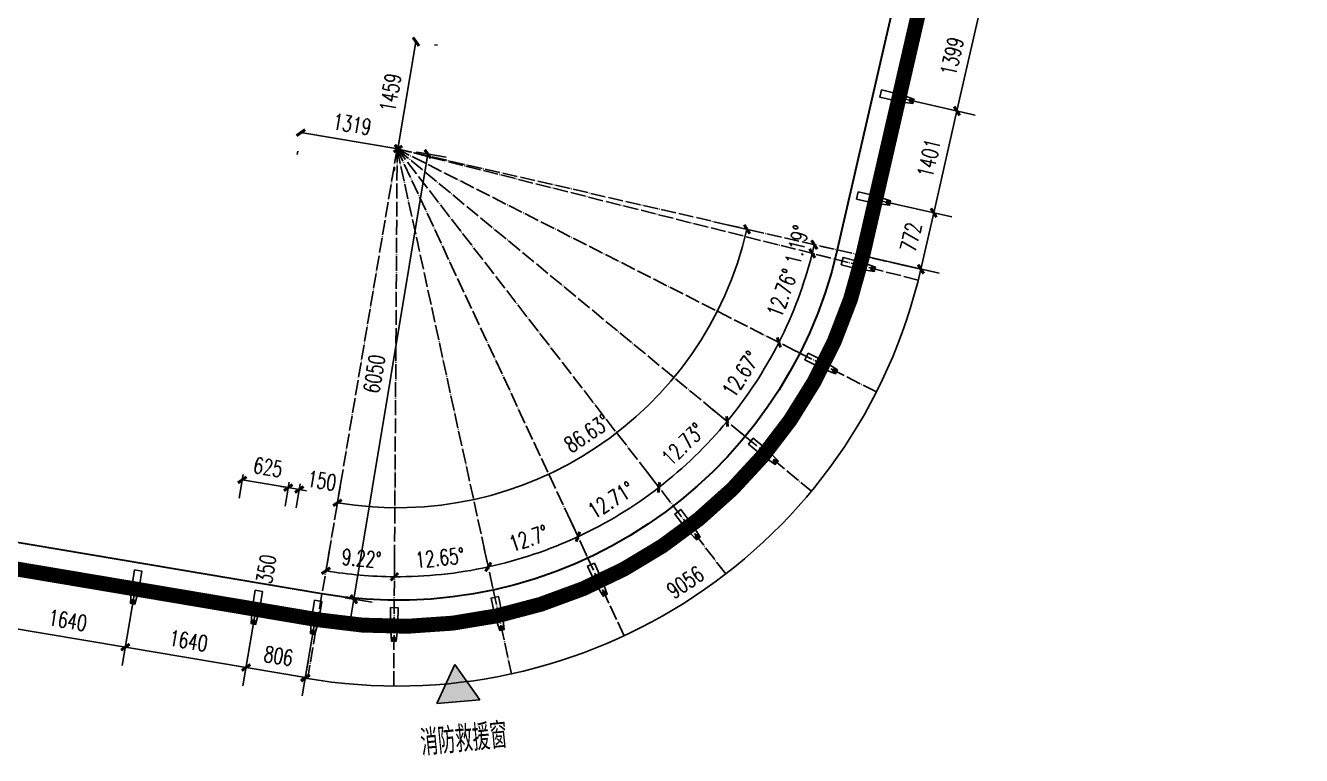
# Model space of a CAD drawing. Extents: x -936 to 12807311, y 101 to 1511157.
# Drawn here: x 12319185 to 12336281, y 1163813 to 1173597 of the extents above; entities that cross this region are included whole.
import ezdxf

# ---------------------------------------------------------------- set-up
doc = ezdxf.new("R2010")
doc.units = 0
doc.header["$LTSCALE"] = 1000
doc.header["$MEASUREMENT"] = 0
for name, pattern in [('PX-PLAN-F2-T3$0$ACAD_ISO05W100', [34, 24, -3, 0.5, -3, 0.5, -3]), ('PX-PLAN-F2-T3$0$DASH', [0.35, 0.25, -0.1]), ('PX-PLAN-F2-T3$0$DASHED', [0.75, 0.5, -0.25]), ('PX-PLAN-F2-T3$0$DOTE', [2.42, 2, -0.2, 0.02, -0.2]), ('PX-PLAN-F2-T3$0$S-1-AXIS$0$CENTER', [50.8, 31.75, -6.35, 6.35, -6.35])]:
    doc.linetypes.add(name, pattern=pattern)
for name, color, linetype in [('PX-GLAZ-F2$0$PX-GLAZ-F1$0$NSSH-0322', 2, 'Continuous'), ('PX-GLAZ-F2$0$PX-GLAZ-F2$0$PX-GLAZ-F2$0$幕墙线', 104, 'Continuous'), ('PX-PLAN-F2-T3$0$A-SHFT', 161, 'Continuous'), ('PX-PLAN-F2-T3$0$FIRE', 1, 'PX-PLAN-F2-T3$0$DASHED'), ('PX-PLAN-F2-T3$0$PUB_DIM', 3, 'Continuous'), ('PX-PLAN-F2-T3$0$REDLINE', 1, 'PX-PLAN-F2-T3$0$ACAD_ISO05W100'), ('PX-PLAN-F2-T3$0$S-1-AXIS$0$0S-AXIS', 1, 'PX-PLAN-F2-T3$0$S-1-AXIS$0$CENTER')]:
    doc.layers.add(name, color=color, linetype=linetype)
for name, color, linetype, lineweight in [('PX-GLAZ-F2$0$PX-GLAZ-F2$0$_EDO-GLASS-SECTION', 130, 'Continuous', 30), ('PX-GLAZ-F2$0$PX-GLAZ-F2$0$PX-GLAZ-F2$0$板边线', 36, 'Continuous', 30), ('PX-PLAN-F2-T3$0$板边线', 36, 'Continuous', 30)]:
    doc.layers.add(name, color=color, linetype=linetype, lineweight=lineweight)
doc.styles.add('PX-PLAN-F2-T3$0$_TCH_DIM_T3', font='SIMPLEX', dxfattribs={"width": 0.705882, "bigfont": 'GBCBIG'})
doc.styles.add('PX-PLAN-F2-T3$0$XD2008', font='xd-hzs.shx', dxfattribs={"width": 0.7, "bigfont": 'xd-hztxt.shx'})
doc.dimstyles.new('PX-PLAN-F2-T3$0$_TCH_ARCH&&100', dxfattribs={"dimtxt": 212.5, "dimasz": 100, "dimexe": 250, "dimexo": 300, "dimgap": 118.75, "dimtad": 1, "dimdec": 0, "dimzin": 0, "dimdsep": 46, "dimtxsty": 'PX-PLAN-F2-T3$0$_TCH_DIM_T3', "dimblk": 'PX-PLAN-F2-T3$0$_ArchTick', "dimcen": 0.09, "dimclrd": 1, "dimclre": 1, "dimclrt": 4, "dimazin": 2, "dimtfac": 1, "dimtdec": 0, "dimtix": 1, "dimtmove": 2, "dimatfit": 3, "dimfxl": 0, "dimtolj": 1, "dimtzin": 0, "dimarcsym": 0})

# ---------------------------------------------------------------- blocks, each defined once
blk = doc.blocks.new('PX-PLAN-F2-T3$0$eee')
at = {"layer": 'PX-PLAN-F2-T3$0$REDLINE', "linetype": 'PX-PLAN-F2-T3$0$DASHED', "ltscale": 10}
h = blk.add_hatch(color=10, dxfattribs=at)
h.dxf.hatch_style = 1
h.paths.add_polyline_path([(13723, -8144), (14130, -8554), (13571, -8701)])
at = {"layer": 'PX-PLAN-F2-T3$0$REDLINE', "color": 10, "linetype": 'PX-PLAN-F2-T3$0$DASHED', "ltscale": 10}
for points in [[(13723, -8144), (13571, -8701)], [(13723, -8144), (14130, -8554), (13571, -8701)]]:
    blk.add_lwpolyline(points, dxfattribs=at)
at = {"layer": 'PX-PLAN-F2-T3$0$A-SHFT', "linetype": 'PX-PLAN-F2-T3$0$DASH', "ltscale": 1000, "insert": (14006, -9108), "char_height": 350, "attachment_point": 5, "rotation": 15.1478, "style": 'PX-PLAN-F2-T3$0$XD2008'}
blk.add_mtext_dynamic_manual_height_columns('消防救援窗', width=2638.1, gutter_width=1750, heights=[0], dxfattribs=at)
blk = doc.blocks.new('PX-PLAN-F2-T3$0$_ArchTick')
at = {"color": 0, "linetype": 'ByBlock', "const_width": 0.4}
blk.add_lwpolyline([(-0.5, -0.5), (0.5, 0.5)], dxfattribs=at)
blk = doc.blocks.new('*D1328')
at = {"layer": 'Defpoints', "color": 0, "transparency": 16777216}
for p in [(12322151, 1167877), (12322768, 1167773), (12322705, 1167403)]:
    blk.add_point(p, dxfattribs=at)
at = {"layer": 'PX-PLAN-F2-T3$0$PUB_DIM', "color": 1, "lineweight": -2, "transparency": 16777216}
for p, q in [((12322101, 1167581), (12322047, 1167261)), ((12322089, 1167507), (12322705, 1167403)), ((12322718, 1167477), (12322664, 1167157))]:
    blk.add_line(p, q, dxfattribs=at)
at = {"layer": 'PX-PLAN-F2-T3$0$PUB_DIM', "color": 1, "lineweight": -2, "transparency": 16777216, "xscale": 100, "yscale": 100, "zscale": 100}
for p, rotation in [((12322089, 1167507), 170.4236160356611), ((12322705, 1167403), 350.423616035661)]:
    blk.add_blockref('PX-PLAN-F2-T3$0$_ArchTick', p, dxfattribs=dict(at, rotation=rotation))
at = {"layer": 'PX-PLAN-F2-T3$0$PUB_DIM', "color": 4, "transparency": 16777216, "insert": (12322435, 1167677), "char_height": 212.5, "attachment_point": 5, "rotation": 350.4236, "style": 'PX-PLAN-F2-T3$0$_TCH_DIM_T3'}
blk.add_mtext('\\A1;625', dxfattribs=at)
blk = doc.blocks.new('*D1329')
at = {"layer": 'Defpoints', "color": 0, "transparency": 16777216}
for p in [(12322768, 1167773), (12322916, 1167748), (12322853, 1167378)]:
    blk.add_point(p, dxfattribs=at)
at = {"layer": 'PX-PLAN-F2-T3$0$PUB_DIM', "color": 1, "lineweight": -2, "transparency": 16777216}
for p, q in [((12322718, 1167477), (12322664, 1167157)), ((12322866, 1167452), (12322812, 1167132)), ((12322705, 1167403), (12322607, 1167420)), ((12322705, 1167403), (12322853, 1167378)), ((12322853, 1167378), (12322952, 1167362))]:
    blk.add_line(p, q, dxfattribs=at)
at = {"layer": 'PX-PLAN-F2-T3$0$PUB_DIM', "color": 1, "lineweight": -2, "transparency": 16777216, "xscale": 100, "yscale": 100, "zscale": 100}
for p, rotation in [((12322705, 1167403), 350.4236160356576), ((12322853, 1167378), 170.4236160356576)]:
    blk.add_blockref('PX-PLAN-F2-T3$0$_ArchTick', p, dxfattribs=dict(at, rotation=rotation))
at = {"layer": 'PX-PLAN-F2-T3$0$PUB_DIM', "color": 4, "transparency": 16777216, "insert": (12323156, 1167496), "char_height": 212.5, "attachment_point": 5, "rotation": 350.4236, "style": 'PX-PLAN-F2-T3$0$_TCH_DIM_T3'}
blk.add_mtext('\\A1;150', dxfattribs=at)
blk = doc.blocks.new('*D1470')
at = {"layer": 'Defpoints', "color": 0, "transparency": 16777216}
for p in [(12322312, 1166012), (12323107, 1165878), (12322935, 1164858)]:
    blk.add_point(p, dxfattribs=at)
at = {"layer": 'PX-PLAN-F2-T3$0$PUB_DIM', "color": 1, "lineweight": -2, "transparency": 16777216}
for p, q in [((12322262, 1165717), (12322098, 1164745)), ((12323057, 1165582), (12322893, 1164611)), ((12322140, 1164992), (12322935, 1164858))]:
    blk.add_line(p, q, dxfattribs=at)
at = {"layer": 'PX-PLAN-F2-T3$0$PUB_DIM', "color": 1, "lineweight": -2, "transparency": 16777216, "xscale": 100, "yscale": 100, "zscale": 100}
for p, rotation in [((12322140, 1164992), 170.4236160458841), ((12322935, 1164858), 350.423616045884)]:
    blk.add_blockref('PX-PLAN-F2-T3$0$_ArchTick', p, dxfattribs=dict(at, rotation=rotation))
at = {"layer": 'PX-PLAN-F2-T3$0$PUB_DIM', "color": 4, "transparency": 16777216, "insert": (12322575, 1165147), "char_height": 212.5, "attachment_point": 5, "rotation": 350.4236, "style": 'PX-PLAN-F2-T3$0$_TCH_DIM_T3'}
blk.add_mtext('\\A1;806', dxfattribs=at)
blk = doc.blocks.new('*D1471')
at = {"layer": 'Defpoints', "color": 0, "transparency": 16777216}
for p in [(12320695, 1166285), (12322312, 1166012), (12322140, 1164992)]:
    blk.add_point(p, dxfattribs=at)
at = {"layer": 'PX-PLAN-F2-T3$0$PUB_DIM', "color": 1, "lineweight": -2, "transparency": 16777216}
for p, q in [((12320645, 1165989), (12320481, 1165018)), ((12322262, 1165717), (12322098, 1164745)), ((12320523, 1165265), (12322140, 1164992))]:
    blk.add_line(p, q, dxfattribs=at)
at = {"layer": 'PX-PLAN-F2-T3$0$PUB_DIM', "color": 1, "lineweight": -2, "transparency": 16777216, "xscale": 100, "yscale": 100, "zscale": 100}
for p, rotation in [((12320523, 1165265), 170.4236160458804), ((12322140, 1164992), 350.4236160458804)]:
    blk.add_blockref('PX-PLAN-F2-T3$0$_ArchTick', p, dxfattribs=dict(at, rotation=rotation))
at = {"layer": 'PX-PLAN-F2-T3$0$PUB_DIM', "color": 4, "transparency": 16777216, "insert": (12321369, 1165350), "char_height": 212.5, "attachment_point": 5, "rotation": 350.4236, "style": 'PX-PLAN-F2-T3$0$_TCH_DIM_T3'}
blk.add_mtext('\\A1;1640', dxfattribs=at)
blk = doc.blocks.new('*D1472')
at = {"layer": 'Defpoints', "color": 0, "transparency": 16777216}
for p in [(12319078, 1166558), (12320695, 1166285), (12320523, 1165265)]:
    blk.add_point(p, dxfattribs=at)
at = {"layer": 'PX-PLAN-F2-T3$0$PUB_DIM', "color": 1, "lineweight": -2, "transparency": 16777216}
for p, q in [((12319028, 1166262), (12318864, 1165291)), ((12320645, 1165989), (12320481, 1165018)), ((12318905, 1165537), (12320523, 1165265))]:
    blk.add_line(p, q, dxfattribs=at)
at = {"layer": 'PX-PLAN-F2-T3$0$PUB_DIM', "color": 1, "lineweight": -2, "transparency": 16777216, "xscale": 100, "yscale": 100, "zscale": 100}
for p, rotation in [((12318905, 1165537), 170.4236160458867), ((12320523, 1165265), 350.4236160458867)]:
    blk.add_blockref('PX-PLAN-F2-T3$0$_ArchTick', p, dxfattribs=dict(at, rotation=rotation))
at = {"layer": 'PX-PLAN-F2-T3$0$PUB_DIM', "color": 4, "transparency": 16777216, "insert": (12319751, 1165623), "char_height": 212.5, "attachment_point": 5, "rotation": 350.4236, "style": 'PX-PLAN-F2-T3$0$_TCH_DIM_T3'}
blk.add_mtext('\\A1;1640', dxfattribs=at)
blk = doc.blocks.new('*D1496')
at = {"layer": 'Defpoints', "color": 0, "transparency": 16777216}
for p in [(12324164, 1171944), (12323515, 1166246), (12323177, 1166091), (12324127, 1166009)]:
    blk.add_point(p, dxfattribs=at)
at = {"layer": 'PX-PLAN-F2-T3$0$PUB_DIM', "color": 1, "lineweight": -2, "transparency": 16777216}
for p, q in [((12323227, 1166387), (12323252, 1166535)), ((12324129, 1166309), (12324130, 1166459))]:
    blk.add_line(p, q, dxfattribs=at)
blk.add_arc((12324164, 1171944), 5735, 260.4236, 269.6414, dxfattribs=at)
at = {"layer": 'PX-PLAN-F2-T3$0$PUB_DIM', "color": 1, "lineweight": -2, "transparency": 16777216, "xscale": 100, "yscale": 100, "zscale": 100}
for p, rotation in [((12323210, 1166289), 170.4236160564031), ((12324128, 1166209), 359.6413777308731)]:
    blk.add_blockref('PX-PLAN-F2-T3$0$_ArchTick', p, dxfattribs=dict(at, rotation=rotation))
at = {"layer": 'PX-PLAN-F2-T3$0$PUB_DIM', "color": 4, "transparency": 16777216, "insert": (12323687, 1166454), "char_height": 212.5, "attachment_point": 5, "rotation": 355.0325, "style": 'PX-PLAN-F2-T3$0$_TCH_DIM_T3'}
blk.add_mtext('\\A1;9.22°', dxfattribs=at)
blk = doc.blocks.new('*D1497')
at = {"layer": 'Defpoints', "color": 0, "transparency": 16777216}
for p in [(12324164, 1171944), (12324550, 1166222), (12325435, 1166110), (12324127, 1165973)]:
    blk.add_point(p, dxfattribs=at)
at = {"layer": 'PX-PLAN-F2-T3$0$PUB_DIM', "color": 1, "lineweight": -2, "transparency": 16777216}
for p, q in [((12325372, 1166403), (12325332, 1166584)), ((12324129, 1166273), (12324130, 1166459))]:
    blk.add_line(p, q, dxfattribs=at)
blk.add_arc((12324164, 1171944), 5735, 269.6414, 282.2927, dxfattribs=at)
at = {"layer": 'PX-PLAN-F2-T3$0$PUB_DIM', "color": 1, "lineweight": -2, "transparency": 16777216, "xscale": 100, "yscale": 100, "zscale": 100}
for p, rotation in [((12325385, 1166340), 12.29267129356972), ((12324128, 1166209), 179.6413777308881)]:
    blk.add_blockref('PX-PLAN-F2-T3$0$_ArchTick', p, dxfattribs=dict(at, rotation=rotation))
at = {"layer": 'PX-PLAN-F2-T3$0$PUB_DIM', "color": 4, "transparency": 16777216, "insert": (12324737, 1166463), "char_height": 212.5, "attachment_point": 5, "rotation": 5.967, "style": 'PX-PLAN-F2-T3$0$_TCH_DIM_T3'}
blk.add_mtext('\\A1;12.65°', dxfattribs=at)
blk = doc.blocks.new('*D1498')
at = {"layer": 'Defpoints', "color": 0, "transparency": 16777216}
for p in [(12324164, 1171944), (12326581, 1166758), (12325795, 1166445), (12325382, 1166353)]:
    blk.add_point(p, dxfattribs=at)
at = {"layer": 'PX-PLAN-F2-T3$0$PUB_DIM', "color": 1, "lineweight": -2, "transparency": 16777216}
for p, q in [((12326708, 1166486), (12326692, 1166519)), ((12325446, 1166060), (12325438, 1166096))]:
    blk.add_line(p, q, dxfattribs=at)
blk.add_arc((12324164, 1171944), 5735, 282.2927, 294.9884, dxfattribs=at)
at = {"layer": 'PX-PLAN-F2-T3$0$PUB_DIM', "color": 1, "lineweight": -2, "transparency": 16777216, "xscale": 100, "yscale": 100, "zscale": 100}
for p, rotation in [((12326587, 1166745), 24.98838321454073), ((12325385, 1166340), 192.2926712933126)]:
    blk.add_blockref('PX-PLAN-F2-T3$0$_ArchTick', p, dxfattribs=dict(at, rotation=rotation))
at = {"layer": 'PX-PLAN-F2-T3$0$PUB_DIM', "color": 4, "transparency": 16777216, "insert": (12325925, 1166723), "char_height": 212.5, "attachment_point": 5, "rotation": 18.6405, "style": 'PX-PLAN-F2-T3$0$_TCH_DIM_T3'}
blk.add_mtext('\\A1;12.7°', dxfattribs=at)
blk = doc.blocks.new('*D1499')
at = {"layer": 'Defpoints', "color": 0, "transparency": 16777216}
for p in [(12324163, 1171946), (12327773, 1167276), (12326964, 1166939), (12326657, 1166596)]:
    blk.add_point(p, dxfattribs=at)
at = {"layer": 'PX-PLAN-F2-T3$0$PUB_DIM', "color": 1, "lineweight": -2, "transparency": 16777216}
for p, q in [((12327589, 1167513), (12327519, 1167604)), ((12326530, 1166868), (12326481, 1166972))]:
    blk.add_line(p, q, dxfattribs=at)
blk.add_arc((12324163, 1171946), 5738, 294.9884, 307.6991, dxfattribs=at)
at = {"layer": 'PX-PLAN-F2-T3$0$PUB_DIM', "color": 1, "lineweight": -2, "transparency": 16777216, "xscale": 100, "yscale": 100, "zscale": 100}
for p, rotation in [((12327672, 1167406), 37.69910745234108), ((12326587, 1166745), 204.9883832146817)]:
    blk.add_blockref('PX-PLAN-F2-T3$0$_ArchTick', p, dxfattribs=dict(at, rotation=rotation))
at = {"layer": 'PX-PLAN-F2-T3$0$PUB_DIM', "color": 4, "transparency": 16777216, "insert": (12327031, 1167238), "char_height": 212.5, "attachment_point": 5, "rotation": 31.3437, "style": 'PX-PLAN-F2-T3$0$_TCH_DIM_T3'}
blk.add_mtext('\\A1;12.71°', dxfattribs=at)
blk = doc.blocks.new('*D1500')
at = {"layer": 'Defpoints', "color": 0, "transparency": 16777216}
for p in [(12324166, 1171942), (12328717, 1168181), (12327998, 1167678), (12327777, 1167271)]:
    blk.add_point(p, dxfattribs=at)
at = {"layer": 'PX-PLAN-F2-T3$0$PUB_DIM', "color": 1, "lineweight": -2, "transparency": 16777216}
for p, q in [((12328486, 1168372), (12328392, 1168450)), ((12327593, 1167508), (12327519, 1167604))]:
    blk.add_line(p, q, dxfattribs=at)
blk.add_arc((12324166, 1171942), 5732, 307.6991, 320.4316, dxfattribs=at)
at = {"layer": 'PX-PLAN-F2-T3$0$PUB_DIM', "color": 1, "lineweight": -2, "transparency": 16777216, "xscale": 100, "yscale": 100, "zscale": 100}
for p, rotation in [((12328585, 1168290), 50.43161885245057), ((12327672, 1167406), 217.6991074520265)]:
    blk.add_blockref('PX-PLAN-F2-T3$0$_ArchTick', p, dxfattribs=dict(at, rotation=rotation))
at = {"layer": 'PX-PLAN-F2-T3$0$PUB_DIM', "color": 4, "transparency": 16777216, "insert": (12327997, 1167985), "char_height": 212.5, "attachment_point": 5, "rotation": 44.0654, "style": 'PX-PLAN-F2-T3$0$_TCH_DIM_T3'}
blk.add_mtext('\\A1;12.73°', dxfattribs=at)
blk = doc.blocks.new('*D1501')
at = {"layer": 'Defpoints', "color": 0, "transparency": 16777216}
for p in [(12324164, 1171944), (12329278, 1169349), (12328842, 1168626), (12328584, 1168291)]:
    blk.add_point(p, dxfattribs=at)
at = {"layer": 'PX-PLAN-F2-T3$0$PUB_DIM', "color": 1, "lineweight": -2, "transparency": 16777216}
for p, q in [((12329545, 1169214), (12329502, 1169236)), ((12328816, 1168100), (12328778, 1168131))]:
    blk.add_line(p, q, dxfattribs=at)
blk.add_arc((12324164, 1171944), 5735, 320.4316, 333.1017, dxfattribs=at)
at = {"layer": 'PX-PLAN-F2-T3$0$PUB_DIM', "color": 1, "lineweight": -2, "transparency": 16777216, "xscale": 100, "yscale": 100, "zscale": 100}
for p, rotation in [((12329279, 1169349), 63.10172180822538), ((12328585, 1168290), 230.4316188526456)]:
    blk.add_blockref('PX-PLAN-F2-T3$0$_ArchTick', p, dxfattribs=dict(at, rotation=rotation))
at = {"layer": 'PX-PLAN-F2-T3$0$PUB_DIM', "color": 4, "transparency": 16777216, "insert": (12328773, 1168924), "char_height": 212.5, "attachment_point": 5, "rotation": 56.7667, "style": 'PX-PLAN-F2-T3$0$_TCH_DIM_T3'}
blk.add_mtext('\\A1;12.67°', dxfattribs=at)
blk = doc.blocks.new('*D1502')
at = {"layer": 'Defpoints', "color": 0, "transparency": 16777216}
for p in [(12324163, 1171944), (12329745, 1170538), (12329457, 1169736), (12329297, 1169340)]:
    blk.add_point(p, dxfattribs=at)
at = {"layer": 'PX-PLAN-F2-T3$0$PUB_DIM', "color": 1, "lineweight": -2, "transparency": 16777216}
for p, q in [((12329454, 1170611), (12329483, 1170604)), ((12329029, 1169476), (12329056, 1169462))]:
    blk.add_line(p, q, dxfattribs=at)
blk.add_arc((12324163, 1171944), 5736, 333.1017, 345.8639, dxfattribs=at)
at = {"layer": 'PX-PLAN-F2-T3$0$PUB_DIM', "color": 1, "lineweight": -2, "transparency": 16777216, "xscale": 100, "yscale": 100, "zscale": 100}
for p, rotation in [((12329726, 1170543), 75.8639148398002), ((12329279, 1169349), 243.1017218083563)]:
    blk.add_blockref('PX-PLAN-F2-T3$0$_ArchTick', p, dxfattribs=dict(at, rotation=rotation))
at = {"layer": 'PX-PLAN-F2-T3$0$PUB_DIM', "color": 4, "transparency": 16777216, "insert": (12329325, 1170012), "char_height": 212.5, "attachment_point": 5, "rotation": 69.4828, "style": 'PX-PLAN-F2-T3$0$_TCH_DIM_T3'}
blk.add_mtext('\\A1;12.76°', dxfattribs=at)
blk = doc.blocks.new('*D1503')
at = {"layer": 'Defpoints', "color": 0, "transparency": 16777216}
for p in [(12324174, 1171941), (12329558, 1170704), (12329531, 1170592), (12329735, 1170582)]:
    blk.add_point(p, dxfattribs=at)
at = {"layer": 'PX-PLAN-F2-T3$0$PUB_DIM', "color": 1, "lineweight": -2, "transparency": 16777216}
for p, q in [((12329822, 1170519), (12329968, 1170482)), ((12329851, 1170637), (12329997, 1170603))]:
    blk.add_line(p, q, dxfattribs=at)
blk.add_arc((12324174, 1171941), 5725, 345.8639, 347.0557, dxfattribs=at)
at = {"layer": 'PX-PLAN-F2-T3$0$PUB_DIM', "color": 1, "lineweight": -2, "transparency": 16777216, "xscale": 100, "yscale": 100, "zscale": 100}
for p, rotation in [((12329754, 1170659), 77.05568381796539), ((12329726, 1170543), 255.8639148387029)]:
    blk.add_blockref('PX-PLAN-F2-T3$0$_ArchTick', p, dxfattribs=dict(at, rotation=rotation))
at = {"layer": 'PX-PLAN-F2-T3$0$PUB_DIM', "color": 4, "transparency": 16777216, "insert": (12329521, 1170654), "char_height": 212.5, "attachment_point": 5, "rotation": 76.4598, "style": 'PX-PLAN-F2-T3$0$_TCH_DIM_T3'}
blk.add_mtext('\\A1;1.19°', dxfattribs=at)
blk = doc.blocks.new('*D1504')
at = {"layer": 'Defpoints', "color": 0, "transparency": 16777216}
for p in [(12324164, 1171944), (12329047, 1170821), (12325754, 1167404), (12323331, 1167003)]:
    blk.add_point(p, dxfattribs=at)
at = {"layer": 'PX-PLAN-F2-T3$0$PUB_DIM', "color": 1, "lineweight": -2, "transparency": 16777216}
for p, q in [((12328755, 1170889), (12328608, 1170922)), ((12323381, 1167299), (12323406, 1167447))]:
    blk.add_line(p, q, dxfattribs=at)
blk.add_arc((12324164, 1171944), 4810, 260.4236, 347.0557, dxfattribs=at)
at = {"layer": 'PX-PLAN-F2-T3$0$PUB_DIM', "color": 1, "lineweight": -2, "transparency": 16777216, "xscale": 100, "yscale": 100, "zscale": 100}
for p, rotation in [((12328852, 1170866), 77.05568381900326), ((12323364, 1167200), 170.4236160563206)]:
    blk.add_blockref('PX-PLAN-F2-T3$0$_ArchTick', p, dxfattribs=dict(at, rotation=rotation))
at = {"layer": 'PX-PLAN-F2-T3$0$PUB_DIM', "color": 4, "transparency": 16777216, "insert": (12326711, 1168131), "char_height": 212.5, "attachment_point": 5, "rotation": 33.7396, "style": 'PX-PLAN-F2-T3$0$_TCH_DIM_T3'}
blk.add_mtext('\\A1;86.63°', dxfattribs=at)
blk = doc.blocks.new('*D1505')
at = {"layer": 'Defpoints', "color": 0, "transparency": 16777216}
for p in [(12324164, 1171944), (12331376, 1170286), (12326524, 1165141), (12322900, 1164652)]:
    blk.add_point(p, dxfattribs=at)
at = {"layer": 'PX-PLAN-F2-T3$0$PUB_DIM', "color": 1, "lineweight": -2, "transparency": 16777216}
for p, q in [((12331084, 1170353), (12330938, 1170387)), ((12322952, 1164948), (12322977, 1165096))]:
    blk.add_line(p, q, dxfattribs=at)
blk.add_arc((12324164, 1171944), 7200, 260.166, 347.0557, dxfattribs=at)
at = {"layer": 'PX-PLAN-F2-T3$0$PUB_DIM', "color": 1, "lineweight": -2, "transparency": 16777216, "xscale": 100, "yscale": 100, "zscale": 100}
for p, rotation in [((12331181, 1170331), 77.05568381899272), ((12322934, 1164849), 170.1660462728982)]:
    blk.add_blockref('PX-PLAN-F2-T3$0$_ArchTick', p, dxfattribs=dict(at, rotation=rotation))
at = {"layer": 'PX-PLAN-F2-T3$0$PUB_DIM', "color": 4, "transparency": 16777216, "insert": (12328025, 1166135), "char_height": 212.5, "attachment_point": 5, "rotation": 33.6109, "style": 'PX-PLAN-F2-T3$0$_TCH_DIM_T3'}
blk.add_mtext('\\A1;9056', dxfattribs=at)
blk = doc.blocks.new('*D1506')
at = {"layer": 'Defpoints', "color": 0, "transparency": 16777216}
for p in [(12324164, 1171944), (12324575, 1171875), (12323173, 1165975)]:
    blk.add_point(p, dxfattribs=at)
at = {"layer": 'PX-PLAN-F2-T3$0$PUB_DIM', "color": 1, "lineweight": -2, "transparency": 16777216}
for p, q in [((12323585, 1165907), (12324575, 1171875)), ((12324460, 1171894), (12324822, 1171834)), ((12323469, 1165926), (12323831, 1165866))]:
    blk.add_line(p, q, dxfattribs=at)
at = {"layer": 'PX-PLAN-F2-T3$0$PUB_DIM', "color": 1, "lineweight": -2, "transparency": 16777216, "xscale": 100, "yscale": 100, "zscale": 100}
for p, rotation in [((12324575, 1171875), 80.57468485521461), ((12323585, 1165907), 260.5746848552146)]:
    blk.add_blockref('PX-PLAN-F2-T3$0$_ArchTick', p, dxfattribs=dict(at, rotation=rotation))
at = {"layer": 'PX-PLAN-F2-T3$0$PUB_DIM', "color": 4, "transparency": 16777216, "insert": (12323858, 1168928), "char_height": 212.5, "attachment_point": 5, "rotation": 80.5747, "style": 'PX-PLAN-F2-T3$0$_TCH_DIM_T3'}
blk.add_mtext('\\A1;6050', dxfattribs=at)
blk = doc.blocks.new('*D1507')
at = {"layer": 'Defpoints', "color": 0, "transparency": 16777216}
for p in [(12323173, 1165975), (12323585, 1165907), (12323116, 1165630)]:
    blk.add_point(p, dxfattribs=at)
at = {"layer": 'PX-PLAN-F2-T3$0$PUB_DIM', "color": 1, "lineweight": -2, "transparency": 16777216}
for p, q in [((12323469, 1165926), (12323831, 1165866)), ((12323527, 1165562), (12323585, 1165907)), ((12323412, 1165581), (12323774, 1165521))]:
    blk.add_line(p, q, dxfattribs=at)
at = {"layer": 'PX-PLAN-F2-T3$0$PUB_DIM', "color": 1, "lineweight": -2, "transparency": 16777216, "xscale": 100, "yscale": 100, "zscale": 100}
for p, rotation in [((12323585, 1165907), 80.57468485512582), ((12323527, 1165562), 260.5746848551258)]:
    blk.add_blockref('PX-PLAN-F2-T3$0$_ArchTick', p, dxfattribs=dict(at, rotation=rotation))
at = {"layer": 'PX-PLAN-F2-T3$0$PUB_DIM', "color": 4, "transparency": 16777216, "insert": (12322410, 1166312), "char_height": 212.5, "attachment_point": 5, "rotation": 80.5747, "style": 'PX-PLAN-F2-T3$0$_TCH_DIM_T3'}
blk.add_mtext('\\A1;350', dxfattribs=at)
blk = doc.blocks.new('*D1508')
at = {"layer": 'Defpoints', "color": 0, "transparency": 16777216}
for p in [(12330349, 1171315), (12331353, 1171087), (12330178, 1170562)]:
    blk.add_point(p, dxfattribs=at)
at = {"layer": 'PX-PLAN-F2-T3$0$PUB_DIM', "color": 1, "lineweight": -2, "transparency": 16777216}
for p, q in [((12330642, 1171248), (12331597, 1171031)), ((12331182, 1170333), (12331353, 1171087)), ((12330471, 1170495), (12331426, 1170278))]:
    blk.add_line(p, q, dxfattribs=at)
at = {"layer": 'PX-PLAN-F2-T3$0$PUB_DIM', "color": 1, "lineweight": -2, "transparency": 16777216, "xscale": 100, "yscale": 100, "zscale": 100}
for p, rotation in [((12331353, 1171087), 77.1915722136705), ((12331182, 1170333), 257.1915722136706)]:
    blk.add_blockref('PX-PLAN-F2-T3$0$_ArchTick', p, dxfattribs=dict(at, rotation=rotation))
at = {"layer": 'PX-PLAN-F2-T3$0$PUB_DIM', "color": 4, "transparency": 16777216, "insert": (12331048, 1170760), "char_height": 212.5, "attachment_point": 5, "rotation": 77.1916, "style": 'PX-PLAN-F2-T3$0$_TCH_DIM_T3'}
blk.add_mtext('\\A1;772', dxfattribs=at)
blk = doc.blocks.new('*D1509')
at = {"layer": 'Defpoints', "color": 0, "transparency": 16777216}
for p in [(12330660, 1172680), (12331664, 1172452), (12330349, 1171315)]:
    blk.add_point(p, dxfattribs=at)
at = {"layer": 'PX-PLAN-F2-T3$0$PUB_DIM', "color": 1, "lineweight": -2, "transparency": 16777216}
for p, q in [((12330952, 1172614), (12331907, 1172397)), ((12331353, 1171087), (12331664, 1172452)), ((12330642, 1171248), (12331597, 1171031))]:
    blk.add_line(p, q, dxfattribs=at)
at = {"layer": 'PX-PLAN-F2-T3$0$PUB_DIM', "color": 1, "lineweight": -2, "transparency": 16777216, "xscale": 100, "yscale": 100, "zscale": 100}
for p, rotation in [((12331664, 1172452), 77.19157221365033), ((12331353, 1171087), 257.1915722136503)]:
    blk.add_blockref('PX-PLAN-F2-T3$0$_ArchTick', p, dxfattribs=dict(at, rotation=rotation))
at = {"layer": 'PX-PLAN-F2-T3$0$PUB_DIM', "color": 4, "transparency": 16777216, "insert": (12331289, 1171819), "char_height": 212.5, "attachment_point": 5, "rotation": 77.1916, "style": 'PX-PLAN-F2-T3$0$_TCH_DIM_T3'}
blk.add_mtext('\\A1;1401', dxfattribs=at)
blk = doc.blocks.new('*D1510')
at = {"layer": 'Defpoints', "color": 0, "transparency": 16777216}
for p in [(12330970, 1174045), (12331974, 1173817), (12330660, 1172680)]:
    blk.add_point(p, dxfattribs=at)
at = {"layer": 'PX-PLAN-F2-T3$0$PUB_DIM', "color": 1, "lineweight": -2, "transparency": 16777216}
for p, q in [((12331263, 1173979), (12332218, 1173761)), ((12331664, 1172452), (12331974, 1173817)), ((12330952, 1172614), (12331907, 1172397))]:
    blk.add_line(p, q, dxfattribs=at)
at = {"layer": 'PX-PLAN-F2-T3$0$PUB_DIM', "color": 1, "lineweight": -2, "transparency": 16777216, "xscale": 100, "yscale": 100, "zscale": 100}
for p, rotation in [((12331974, 1173817), 77.19157221369436), ((12331664, 1172452), 257.1915722136944)]:
    blk.add_blockref('PX-PLAN-F2-T3$0$_ArchTick', p, dxfattribs=dict(at, rotation=rotation))
at = {"layer": 'PX-PLAN-F2-T3$0$PUB_DIM', "color": 4, "transparency": 16777216, "insert": (12331599, 1173184), "char_height": 212.5, "attachment_point": 5, "rotation": 77.1916, "style": 'PX-PLAN-F2-T3$0$_TCH_DIM_T3'}
blk.add_mtext('\\A1;1399', dxfattribs=at)
blk = doc.blocks.new('*D1612')
at = {"layer": 'Defpoints', "color": 0, "transparency": 16777216}
for p in [(12324407, 1173382), (12324417, 1173380), (12324164, 1171944)]:
    blk.add_point(p, dxfattribs=at)
at = {"layer": 'PX-PLAN-F2-T3$0$PUB_DIM', "color": 1, "lineweight": -2, "transparency": 16777216}
for p, q in [((12324175, 1171942), (12324417, 1173380)), ((12324703, 1173332), (12324664, 1173339)), ((12324460, 1171894), (12324421, 1171900))]:
    blk.add_line(p, q, dxfattribs=at)
at = {"layer": 'PX-PLAN-F2-T3$0$PUB_DIM', "color": 1, "lineweight": -2, "transparency": 16777216, "xscale": 100, "yscale": 100, "zscale": 100}
for p, rotation in [((12324417, 1173380), 80.42361603300738), ((12324175, 1171942), 260.4236160330074)]:
    blk.add_blockref('PX-PLAN-F2-T3$0$_ArchTick', p, dxfattribs=dict(at, rotation=rotation))
at = {"layer": 'PX-PLAN-F2-T3$0$PUB_DIM', "color": 4, "transparency": 16777216, "insert": (12324074, 1172699), "char_height": 212.5, "attachment_point": 5, "rotation": 80.4236, "style": 'PX-PLAN-F2-T3$0$_TCH_DIM_T3'}
blk.add_mtext('\\A1;1459', dxfattribs=at)
blk = doc.blocks.new('*D1613')
at = {"layer": 'Defpoints', "color": 0, "transparency": 16777216}
for p in [(12322874, 1172161), (12324175, 1171942), (12324175, 1171942)]:
    blk.add_point(p, dxfattribs=at)
at = {"layer": 'PX-PLAN-F2-T3$0$PUB_DIM', "color": 1, "lineweight": -2, "transparency": 16777216}
for p, q in [((12322874, 1172161), (12324175, 1171942)), ((12322824, 1171866), (12322832, 1171915)), ((12324125, 1171646), (12324133, 1171695))]:
    blk.add_line(p, q, dxfattribs=at)
at = {"layer": 'PX-PLAN-F2-T3$0$PUB_DIM', "color": 1, "lineweight": -2, "transparency": 16777216, "xscale": 100, "yscale": 100, "zscale": 100}
for p, rotation in [((12322874, 1172161), 170.4236160329075), ((12324175, 1171942), 350.4236160329074)]:
    blk.add_blockref('PX-PLAN-F2-T3$0$_ArchTick', p, dxfattribs=dict(at, rotation=rotation))
at = {"layer": 'PX-PLAN-F2-T3$0$PUB_DIM', "color": 4, "transparency": 16777216, "insert": (12323562, 1172273), "char_height": 212.5, "attachment_point": 5, "rotation": 350.4236, "style": 'PX-PLAN-F2-T3$0$_TCH_DIM_T3'}
blk.add_mtext('\\A1;1319', dxfattribs=at)
blk = doc.blocks.new('PX-GLAZ-F2$0$T3T')
at = {"layer": 'PX-GLAZ-F2$0$PX-GLAZ-F1$0$NSSH-0322'}
for points in [[(-50, 50), (-50, 250), (50, 250), (50, 50), (-50, 50)], [(0, 0), (-50, 0)], [(50, 0), (30, -200), (15, -200), (15, -150), (-15, -150), (-15, -200), (-30, -200), (-50, 0)], [(-8, 50), (-8, 0)], [(0, 0), (50, 0)], [(8, 50), (8, 0)]]:
    blk.add_lwpolyline(points, dxfattribs=at)
blk = doc.blocks.new('PX-GLAZ-F2')
at = {"layer": 'PX-GLAZ-F2$0$PX-GLAZ-F2$0$_EDO-GLASS-SECTION', "elevation": 41.4}
for points in [[(12333990.6, 1186122), (12330402.3, 1170510, -0.3970998), (12323100.2, 1165632.8), (12283700, 1172280.2, -0.1972664), (12279831, 1174687.9), (12276578, 1179200.6, -0.2005594), (12275528.8, 1183707.4), (12277029, 1192599.6)], [(12333951.7, 1186131), (12330363.3, 1170519, -0.3970998), (12323106.9, 1165672.3), (12283706.7, 1172319.6, -0.1972664), (12279863.5, 1174711.3), (12276610.4, 1179224, -0.2005594), (12275568.2, 1183700.8), (12277068.4, 1192592.9)]]:
    blk.add_lwpolyline(points, format="xyb", dxfattribs=at)
at = {"layer": 'PX-GLAZ-F2$0$PX-GLAZ-F2$0$PX-GLAZ-F2$0$幕墙线'}
blk.add_lwpolyline([(12333990.6, 1186121.6), (12330401.6, 1170510, -0.3970998), (12323099.5, 1165632.8), (12283699.3, 1172280.1, -0.1972664)], format="xyb", dxfattribs=at)
at = {"layer": 'PX-GLAZ-F2$0$PX-GLAZ-F2$0$PX-GLAZ-F2$0$板边线', "color": 30}
blk.add_lwpolyline([(12280448.5, 1200534.4), (12281426.9, 1201174, -0.1308199), (12296581.5, 1205861.9, -0.0517912), (12299066.1, 1205703.6), (12334738.4, 1199685.2, -0.431537), (12336233.7, 1197446.5), (12330060.5, 1170588.4, -0.3970998), (12323157.7, 1165977.9), (12283757.5, 1172625.2, -0.1972664), (12280114.2, 1174892.6), (12276861.1, 1179405.3, -0.2005594), (12275873.2, 1183649.2), (12278122.2, 1196979.9, -0.2091472)], format="xyb", close=True, dxfattribs=at)
at = {"layer": 'PX-GLAZ-F2$0$PX-GLAZ-F1$0$NSSH-0322', "extrusion": (0.002236, -0.003353, 0.999992), "rotation": 76.96073073798608}
for p in [(12330856.7, 1172713.5, 23637.8), (12330543.7, 1171348.3, 23642)]:
    blk.add_blockref('PX-GLAZ-F2$0$T3T', p, dxfattribs=at)
at = {"layer": 'PX-GLAZ-F2$0$PX-GLAZ-F1$0$NSSH-0322', "extrusion": (1.46014e-07, -2.23723e-07, 1), "rotation": 75.82979690900432}
blk.add_blockref('PX-GLAZ-F2$0$T3T', (12330370, 1170378.4, 1.5), dxfattribs=at)
at = {"layer": 'PX-GLAZ-F2$0$PX-GLAZ-F1$0$NSSH-0322', "extrusion": (0.003049, -0.003025, 0.999991), "rotation": 62.82146288869717}
blk.add_blockref('PX-GLAZ-F2$0$T3T', (12329814.1, 1169155.1, 34057.1), dxfattribs=at)
at = {"layer": 'PX-GLAZ-F2$0$PX-GLAZ-F1$0$NSSH-0322', "extrusion": (-1.80296e-06, 4.85448e-06, 1), "rotation": 50.15765819214962}
blk.add_blockref('PX-GLAZ-F2$0$T3T', (12329096.1, 1167866.1, -16.6), dxfattribs=at)
at = {"layer": 'PX-GLAZ-F2$0$PX-GLAZ-F1$0$NSSH-0322', "extrusion": (0.000625406, -0.002496, 0.999997), "rotation": 37.70420762405877}
blk.add_blockref('PX-GLAZ-F2$0$T3T', (12328075.1, 1166896, 4797.8), dxfattribs=at)
at = {"layer": 'PX-GLAZ-F2$0$PX-GLAZ-F1$0$NSSH-0322'}
for p, rotation in [((12320654.3, 1166045, 0.2), 350.4316881218892), ((12326866.9, 1166143), 24.98398743501892), ((12322271.5, 1165772.6, 41.4), 350.4316881218892), ((12323066.7, 1165638.5, -1), 350.4316881218892), ((12325526.1, 1165690.3), 12.29582799423735)]:
    blk.add_blockref('PX-GLAZ-F2$0$T3T', p, dxfattribs=dict(at, rotation=rotation))
at = {"layer": 'PX-GLAZ-F2$0$PX-GLAZ-F1$0$NSSH-0322', "extrusion": (-6.1404e-05, -0.009326, 0.999957), "rotation": 359.1419687531608}
blk.add_blockref('PX-GLAZ-F2$0$T3T', (12324123.6, 1165486.1, -11626.5), dxfattribs=at)
blk = doc.blocks.new('PX-PLAN-F2-T3')
at = {"layer": 'PX-PLAN-F2-T3$0$FIRE', "ltscale": 3, "const_width": 200}
blk.add_lwpolyline([(12333990.71, 1186125.487), (12330401.565, 1170509.969, -0.397099797), (12323099.481, 1165632.78), (12314957.717, 1167006.405)], format="xyb", dxfattribs=at)
at = {"layer": 'PX-PLAN-F2-T3$0$S-1-AXIS$0$0S-AXIS', "linetype": 'PX-PLAN-F2-T3$0$DOTE', "ltscale": 0.1}
for p, q in [((12324164.2, 1171943.594), (12322966.389, 1164843.913)), ((12324119.135, 1164743.719), (12324164.2, 1171943.594)), ((12330585.255, 1168686.25), (12324164.2, 1171943.594)), ((12324164.2, 1171943.594), (12329714.44, 1167357.193)), ((12327205.735, 1165417.547), (12324164.2, 1171943.594)), ((12324164.2, 1171943.594), (12325697.123, 1164908.654)), ((12324164.2, 1171943.594), (12331181.251, 1170330.762)), ((12331146.242, 1170185.376), (12324164.94, 1171943.633)), ((12328567.598, 1166247.076), (12324164.94, 1171943.633))]:
    blk.add_line(p, q, dxfattribs=at)
at = {"layer": 'PX-PLAN-F2-T3$0$板边线', "color": 6, "rotation": 350.4236160359765}
blk.add_blockref('PX-PLAN-F2-T3$0$eee', (12312762.707, 1175346.63), dxfattribs=at)
at = {"layer": 'PX-PLAN-F2-T3$0$PUB_DIM'}
for p1, p2, distance, picture, middle in [((12330659.887, 1172680.461), (12330970.125, 1174045.052), -1029.301, '*D1510', (12331599.293, 1173184.449)), ((12330349.386, 1171314.716), (12330659.887, 1172680.461), -1029.301, '*D1509', (12331288.923, 1171819.281)), ((12323173.441, 1165975.27), (12324164.2, 1171943.594), -416.74, '*D1506', (12323857.972, 1168928.032)), ((12330178.149, 1170561.528), (12330349.386, 1171314.716), -1029.301, '*D1508', (12331048.054, 1170759.815)), ((12319077.621, 1166558.004), (12320694.767, 1166285.17), -1035.003, '*D1472', (12319751.44, 1165622.872)), ((12320694.767, 1166285.17), (12322311.913, 1166012.335), -1035.003, '*D1471', (12321368.586, 1165350.037)), ((12322311.913, 1166012.335), (12323107.145, 1165878.169), -1035.003, '*D1470', (12322574.775, 1165146.537))]:
    dim = blk.add_aligned_dim(p1=p1, p2=p2, distance=distance, dimstyle='PX-PLAN-F2-T3$0$_TCH_ARCH&&100', dxfattribs=at)
    dim.commit()
    dim.dimension.update_dxf_attribs({"geometry": picture, "text_midpoint": middle})
for base, p1, p2, angle, picture, middle, turn in [((12324417.236, 1173380.354), (12324164.2, 1171943.594), (12324406.895, 1173382.099), 80.423616, '*D1612', (12324074.024, 1172698.533), 80.423616), ((12324174.541, 1171941.86), (12322873.695, 1172161.348), (12324174.544, 1171941.877), 350.423616, '*D1613', (12323561.548, 1172273.46), 350.423616), ((12322705.238, 1167403.339), (12322151.333, 1167877.09), (12322767.624, 1167773.113), 350.423616, '*D1328', (12322434.524, 1167677.192), 350.423616)]:
    dim = blk.add_linear_dim(base=base, p1=p1, p2=p2, angle=angle, dimstyle='PX-PLAN-F2-T3$0$_TCH_ARCH&&100', override={"dimgap": 0}, dxfattribs=at)
    dim.commit()
    dim.dimension.update_dxf_attribs({"geometry": picture, "text_midpoint": middle, "dimtype": 161, "text_rotation": turn})
dim = blk.add_angular_dim_3p(base=(12326523.648, 1165141.151), center=(12324164.2, 1171943.594), p1=(12322900.313, 1164652.234), p2=(12331376.242, 1170285.944), text='9056', dimstyle='PX-PLAN-F2-T3$0$_TCH_ARCH&&100', dxfattribs=at)
dim.commit()
dim.dimension.update_dxf_attribs({"geometry": '*D1505', "text_midpoint": (12328025.217, 1166134.687)})
for base, center, p1, p2, picture, middle in [((12323514.604, 1166245.514), (12324164.2, 1171943.594), (12323176.842, 1166091.312), (12324127.053, 1166008.722), '*D1496', (12323687.087, 1166454.302)), ((12325754.102, 1167403.796), (12324164.2, 1171943.594), (12323330.7, 1167003.261), (12329047.035, 1170821.3), '*D1504', (12326710.885, 1168130.72)), ((12324550.12, 1166221.605), (12324164.2, 1171943.594), (12324126.828, 1165972.889), (12325435.421, 1166109.666), '*D1497', (12324736.997, 1166463.46)), ((12326964.461, 1166938.725), (12324163.031, 1171946.103), (12326656.577, 1166595.844), (12327772.68, 1167275.612), '*D1499', (12327030.609, 1167237.868)), ((12329457.245, 1169735.598), (12324163.318, 1171944.042), (12329296.902, 1169339.82), (12329745.364, 1170538.191), '*D1502', (12329324.836, 1170012.465)), ((12325795.383, 1166445.473), (12324164.2, 1171943.594), (12325382.358, 1166353.183), (12326581.198, 1166757.581), '*D1498', (12325925.356, 1166722.646)), ((12328842.245, 1168625.833), (12324164.2, 1171943.594), (12328584.355, 1168291.031), (12329277.863, 1169349.478), '*D1501', (12328773.119, 1168923.771)), ((12327997.809, 1167678.065), (12324166.331, 1171941.834), (12327776.541, 1167270.617), (12328717.299, 1168181.173), '*D1500', (12327996.582, 1167984.537)), ((12329735.283, 1170581.66), (12324174.438, 1171941.241), (12329531.332, 1170592.095), (12329558.234, 1170703.804), '*D1503', (12329521.217, 1170653.625))]:
    dim = blk.add_angular_dim_3p(base=base, center=center, p1=p1, p2=p2, dimstyle='PX-PLAN-F2-T3$0$_TCH_ARCH&&100', dxfattribs=at)
    dim.commit()
    dim.dimension.update_dxf_attribs({"geometry": picture, "text_midpoint": middle})
for base, p1, p2, angle, picture, middle in [((12322853.148, 1167378.385), (12322767.624, 1167773.113), (12322915.534, 1167748.159), 350.423616, '*D1329', (12323155.84, 1167495.519)), ((12323584.555, 1165907.024), (12323116.154, 1165630.174), (12323173.441, 1165975.27), 80.5746849, '*D1507', (12322410.14, 1166311.807))]:
    dim = blk.add_linear_dim(base=base, p1=p1, p2=p2, angle=angle, dimstyle='PX-PLAN-F2-T3$0$_TCH_ARCH&&100', dxfattribs=at)
    dim.commit()
    dim.dimension.update_dxf_attribs({"geometry": picture, "text_midpoint": middle, "dimtype": 161})

msp = doc.modelspace()

# ---------------------------------------------------------------- block references
for name in ['PX-GLAZ-F2', 'PX-PLAN-F2-T3']:
    msp.add_blockref(name, (0, 0))

doc.saveas('drawing.dxf')
